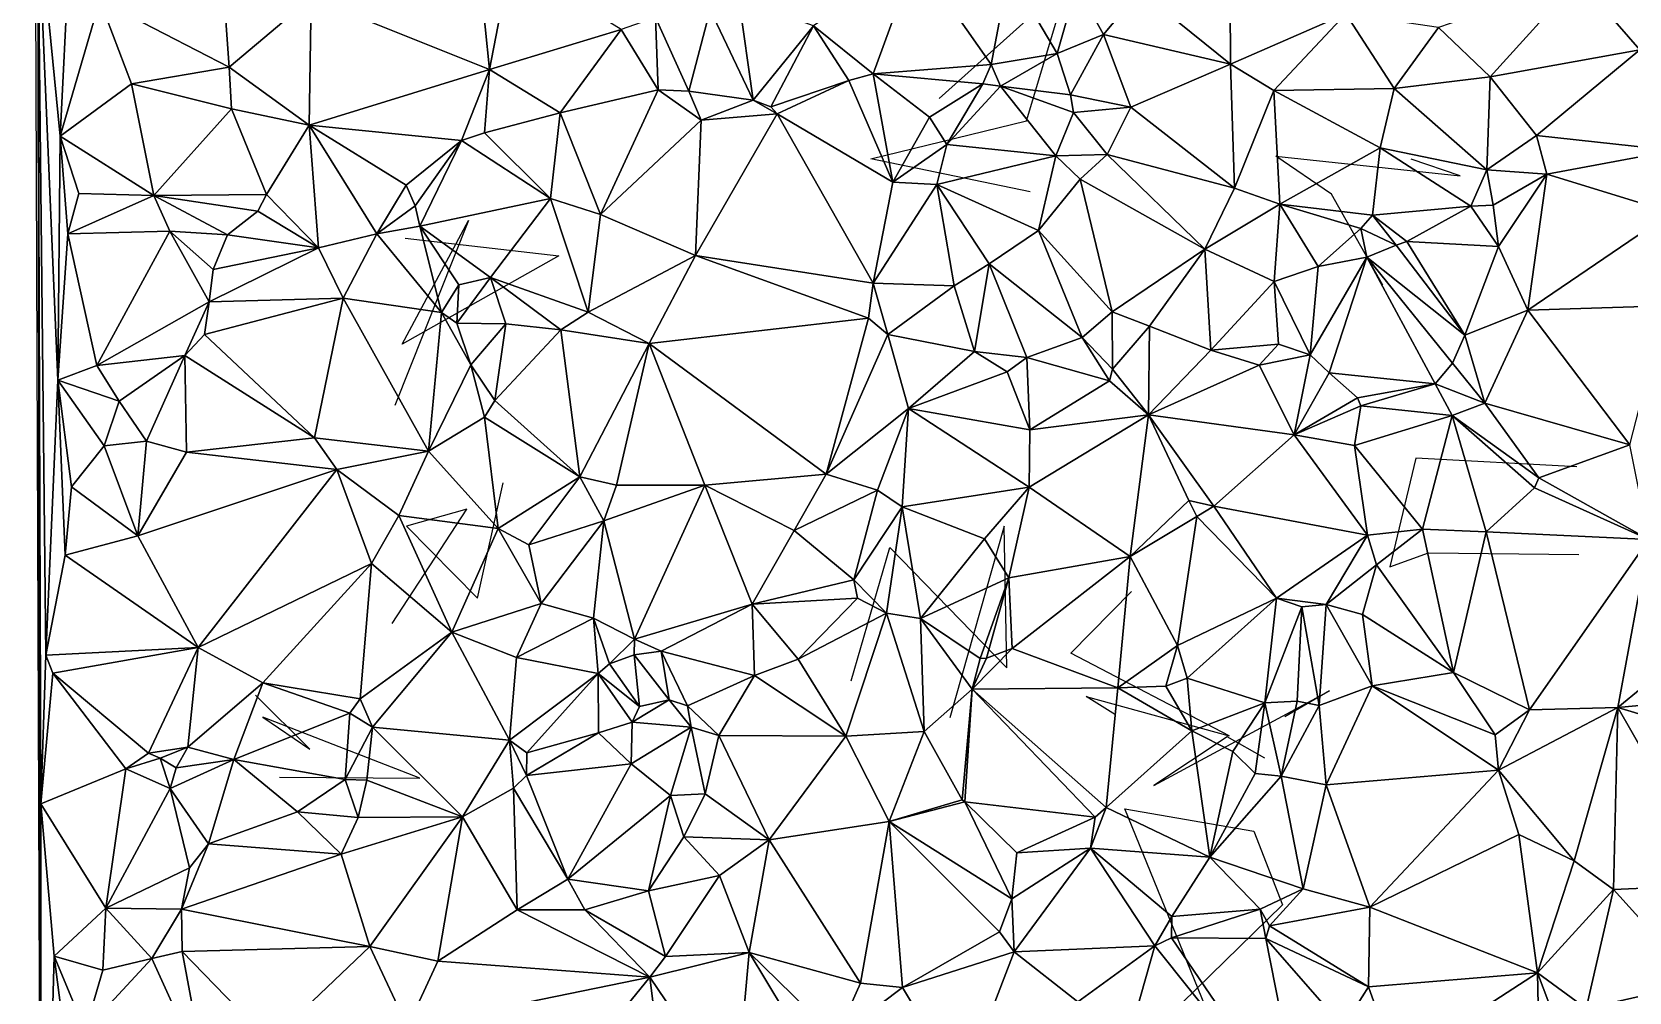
# Model space of a CAD drawing. Header units: metres. Extents: x -15.6 to 15.3, y -15.1 to 15.6.
# Drawn here: x -14.98 to -0.96, y -4.17 to 4.27 of the extents above; entities that cross this region are included whole.
import ezdxf

# ---------------------------------------------------------------- set-up
doc = ezdxf.new("R2010")
doc.units = ezdxf.units.M
doc.layers.add('CRACKS', color=1, linetype='Continuous')
doc.layers.add('STREET_MESH', color=7, linetype='Continuous')

msp = doc.modelspace()

# ---------------------------------------------------------------- linework, layer by layer
at = {"layer": 'CRACKS'}
for points in [[(-6.216, 2.86, 0.1), (-7.616, 3.151, 0.1), (-6.249, 3.485, 0.1), (-5.886, 4.698, 0.1), (-7.015, 3.68, 0.1)], [(-3.119, 2.041, 0.1), (-3.569, 2.84, 0.1), (-4.059, 3.173, 0.1), (-2.44, 3, 0.1), (-2.87, 3.147, 0.1)], [(-11.707, 2.455, 0.1), (-10.358, 2.297, 0.1), (-11.734, 1.523, 0.1), (-11.15, 2.609, 0.1), (-11.796, 0.984, 0.1)], [(-1.415, 0.443, 0.1), (-2.83, 0.521, 0.1), (-3.058, -0.434, 0.1), (-2.718, -0.312, 0.1), (-1.398, -0.327, 0.1)], [(-11.822, -0.933, 0.1), (-11.164, 0.072, 0.1), (-11.695, -0.078, 0.1), (-11.071, -0.711, 0.1), (-10.845, 0.303, 0.1)], [(-7.79, -1.436, 0.1), (-7.449, -0.266, 0.1), (-6.422, -1.321, 0.1), (-6.446, -0.076, 0.1), (-6.922, -1.76, 0.1)], [(-5.468, -1.736, 0.1), (-5.725, -1.574, 0.1), (-4.468, -1.919, 0.1), (-5.859, -1.194, 0.1), (-5.326, -0.65, 0.1)], [(-4.155, -2.117, 0.1), (-4.485, -1.929, 0.1), (-5.13, -2.355, 0.1), (-3.588, -1.523, 0.1), (-3.979, -1.754, 0.1)], [(-12.809, -2.282, 0.1), (-11.577, -2.293, 0.1), (-12.958, -1.757, 0.1), (-12.545, -2.038, 0.1), (-13.021, -1.561, 0.1)], [(-4.676, -4.3, 0.1), (-5.384, -2.561, 0.1), (-4.251, -2.756, 0.1), (-4.001, -3.404, 0.1), (-4.884, -4.268, 0.1)]]:
    msp.add_polyline3d(points, dxfattribs=at)
at = {"layer": 'STREET_MESH'}
for points in [[(-14.906, -8.063), (-14.933, 5.352), (-14.985, 13.275)], [(-13.377, 5.717), (-14.389, 4.541), (-13.253, 3.956)], [(-12.531, 4.565), (-13.377, 5.717), (-13.253, 3.956)], [(-4.467, 5.625), (-5.253, 4.628), (-4.458, 3.984)], [(-3.443, 4.426), (-4.467, 5.625), (-4.458, 3.984)], [(-14.756, 1.206), (-14.933, 5.352), (-14.863, -1.211)], [(-14.756, 1.206), (-14.737, 3.351), (-14.933, 5.352)], [(-14.933, 5.352), (-14.906, -2.516), (-14.863, -1.211)], [(-14.906, -8.063), (-14.906, -2.516), (-14.933, 5.352)], [(-14.737, 3.351), (-14.663, 4.822), (-14.933, 5.352)], [(-7.22, 4.925), (-8.121, 4.32), (-7.596, 3.897)], [(-6.559, 3.979), (-7.22, 4.925), (-7.596, 3.897)], [(-6.559, 3.979), (-6.403, 4.796), (-7.22, 4.925)], [(-14.389, 4.541), (-14.663, 4.822), (-14.737, 3.351)], [(-10.782, 4.89), (-11.043, 4.69), (-10.966, 3.936)], [(-9.809, 4.288), (-10.782, 4.89), (-10.966, 3.936)], [(-5.98, 4.076), (-6.403, 4.796), (-6.559, 3.979)], [(-5.809, 4.675), (-6.403, 4.796), (-5.98, 4.076)], [(-0.658, 4.882), (-1.401, 4.73), (-0.862, 4.108)], [(-11.043, 4.69), (-12.531, 4.565), (-10.966, 3.936)], [(-5.572, 4.244), (-5.809, 4.675), (-5.98, 4.076)], [(-5.809, 4.675), (-5.572, 4.244), (-5.253, 4.628)], [(-2.176, 3.872), (-1.401, 4.73), (-2.631, 4.305)], [(-1.401, 4.73), (-2.176, 3.872), (-0.862, 4.108)], [(-14.11, 3.81), (-14.389, 4.541), (-14.737, 3.351)], [(-14.389, 4.541), (-14.11, 3.81), (-13.253, 3.956)], [(-12.55, 3.447), (-12.531, 4.565), (-13.253, 3.956)], [(-12.531, 4.565), (-12.55, 3.447), (-10.966, 3.936)], [(-9.027, 4.46), (-8.651, 3.666), (-8.776, 4.559)], [(-8.651, 3.666), (-8.121, 4.32), (-8.776, 4.559)], [(-5.253, 4.628), (-5.572, 4.244), (-4.458, 3.984)], [(-9.507, 4.393), (-9.809, 4.288), (-9.483, 3.756)], [(-9.507, 4.393), (-9.216, 3.746), (-9.027, 4.46)], [(-9.216, 3.746), (-9.507, 4.393), (-9.483, 3.756)], [(-9.027, 4.46), (-9.216, 3.746), (-8.651, 3.666)], [(-4.076, 3.752), (-3.443, 4.426), (-4.458, 3.984)], [(-3.443, 4.426), (-4.076, 3.752), (-3.02, 3.768)], [(-3.443, 4.426), (-3.02, 3.768), (-2.631, 4.305)], [(-10.346, 3.556), (-9.809, 4.288), (-10.966, 3.936)], [(-9.809, 4.288), (-10.346, 3.556), (-9.483, 3.756)], [(-8.496, 3.608), (-8.121, 4.32), (-8.651, 3.666)], [(-8.121, 4.32), (-8.496, 3.608), (-7.81, 3.84)], [(-8.121, 4.32), (-7.81, 3.84), (-7.596, 3.897)], [(-5.861, 3.713), (-5.572, 4.244), (-5.98, 4.076)], [(-5.572, 4.244), (-5.861, 3.713), (-5.332, 3.604)], [(-5.572, 4.244), (-5.332, 3.604), (-4.458, 3.984)], [(-3.02, 3.768), (-2.176, 3.872), (-2.631, 4.305)], [(-5.98, 4.076), (-6.559, 3.979), (-6.476, 3.79)], [(-5.861, 3.713), (-5.98, 4.076), (-6.476, 3.79)], [(-0.862, 4.108), (-2.176, 3.872), (-1.77, 3.356)], [(-0.563, 3.225), (-0.862, 4.108), (-1.77, 3.356)], [(-14.11, 3.81), (-13.231, 3.591), (-13.253, 3.956)], [(-13.231, 3.591), (-12.55, 3.447), (-13.253, 3.956)], [(-12.55, 3.447), (-11.212, 3.312), (-10.966, 3.936)], [(-11.212, 3.312), (-11.009, 3.379), (-10.966, 3.936)], [(-11.009, 3.379), (-10.346, 3.556), (-10.966, 3.936)], [(-6.633, 3.81), (-6.559, 3.979), (-7.596, 3.897)], [(-6.559, 3.979), (-6.633, 3.81), (-6.476, 3.79)], [(-5.332, 3.604), (-4.422, 2.894), (-4.458, 3.984)], [(-4.422, 2.894), (-4.076, 3.752), (-4.458, 3.984)], [(-13.914, 2.83), (-14.11, 3.81), (-14.737, 3.351)], [(-13.231, 3.591), (-14.11, 3.81), (-13.914, 2.83)], [(-7.81, 3.84), (-8.496, 3.608), (-8.439, 3.547)], [(-7.81, 3.84), (-8.439, 3.547), (-7.424, 2.945)], [(-7.81, 3.84), (-7.424, 2.945), (-7.596, 3.897)], [(-7.424, 2.945), (-7.101, 3.517), (-7.596, 3.897)], [(-7.101, 3.517), (-6.633, 3.81), (-7.596, 3.897)], [(-6.95, 3.277), (-6.633, 3.81), (-7.101, 3.517)], [(-6.633, 3.81), (-6.95, 3.277), (-6.476, 3.79)], [(-6.95, 3.277), (-5.99, 3.177), (-6.476, 3.79)], [(-5.99, 3.177), (-5.835, 3.558), (-6.476, 3.79)], [(-5.835, 3.558), (-5.861, 3.713), (-6.476, 3.79)], [(-3.02, 3.768), (-2.204, 3.055), (-2.176, 3.872)], [(-2.176, 3.872), (-2.204, 3.055), (-1.77, 3.356)], [(-10.346, 3.556), (-9.992, 2.662), (-9.483, 3.756)], [(-9.992, 2.662), (-9.106, 3.49), (-9.483, 3.756)], [(-9.106, 3.49), (-9.216, 3.746), (-9.483, 3.756)], [(-9.216, 3.746), (-9.106, 3.49), (-8.651, 3.666)], [(-9.106, 3.49), (-8.439, 3.547), (-8.651, 3.666)], [(-8.439, 3.547), (-8.496, 3.608), (-8.651, 3.666)], [(-5.332, 3.604), (-5.861, 3.713), (-5.835, 3.558)], [(-4.076, 3.752), (-4.422, 2.894), (-4.025, 2.753)], [(-3.02, 3.768), (-4.076, 3.752), (-3.142, 3.247)], [(-4.076, 3.752), (-4.025, 2.753), (-3.142, 3.247)], [(-2.204, 3.055), (-3.02, 3.768), (-3.142, 3.247)], [(-12.925, 2.838), (-13.231, 3.591), (-13.914, 2.83)], [(-13.231, 3.591), (-12.925, 2.838), (-12.55, 3.447)], [(-11.009, 3.379), (-10.43, 2.803), (-10.346, 3.556)], [(-10.43, 2.803), (-9.992, 2.662), (-10.346, 3.556)], [(-8.439, 3.547), (-9.106, 3.49), (-9.156, 2.3)], [(-7.595, 2.057), (-8.439, 3.547), (-9.156, 2.3)], [(-8.439, 3.547), (-7.595, 2.057), (-7.424, 2.945)], [(-7.424, 2.945), (-6.95, 3.277), (-7.101, 3.517)], [(-5.54, 3.188), (-5.835, 3.558), (-5.99, 3.177)], [(-5.54, 3.188), (-5.332, 3.604), (-5.835, 3.558)], [(-5.54, 3.188), (-4.422, 2.894), (-5.332, 3.604)], [(-12.55, 3.447), (-12.925, 2.838), (-12.469, 2.37)], [(-12.55, 3.447), (-11.699, 2.92), (-11.212, 3.312)], [(-11.954, 2.493), (-12.55, 3.447), (-12.469, 2.37)], [(-11.954, 2.493), (-11.699, 2.92), (-12.55, 3.447)], [(-10.43, 2.803), (-11.009, 3.379), (-11.212, 3.312)], [(-9.106, 3.49), (-9.992, 2.662), (-9.156, 2.3)], [(-14.756, 1.206), (-14.67, 2.491), (-14.737, 3.351)], [(-14.573, 2.845), (-13.914, 2.83), (-14.737, 3.351)], [(-14.67, 2.491), (-14.573, 2.845), (-14.737, 3.351)], [(-11.699, 2.92), (-11.618, 2.739), (-11.212, 3.312)], [(-11.618, 2.739), (-11.579, 2.559), (-11.212, 3.312)], [(-11.579, 2.559), (-10.43, 2.803), (-11.212, 3.312)], [(-6.95, 3.277), (-7.424, 2.945), (-7.036, 2.925)], [(-5.99, 3.177), (-6.95, 3.277), (-7.036, 2.925)], [(-4.025, 2.753), (-3.211, 2.657), (-3.142, 3.247)], [(-3.142, 3.247), (-3.211, 2.657), (-2.347, 2.736)], [(-2.204, 3.055), (-3.142, 3.247), (-2.347, 2.736)], [(-2.204, 3.055), (-1.677, 3.015), (-1.77, 3.356)], [(-1.677, 3.015), (-0.563, 3.225), (-1.77, 3.356)], [(-6.143, 2.52), (-5.99, 3.177), (-7.036, 2.925)], [(-5.99, 3.177), (-6.143, 2.52), (-5.778, 2.971)], [(-5.54, 3.188), (-5.99, 3.177), (-5.778, 2.971)], [(-4.683, 2.358), (-5.54, 3.188), (-5.778, 2.971)], [(-4.422, 2.894), (-5.54, 3.188), (-4.683, 2.358)], [(-0.563, 3.225), (-1.677, 3.015), (-0.584, 2.68)], [(-6.143, 2.52), (-5.496, 1.807), (-5.778, 2.971)], [(-5.496, 1.807), (-4.683, 2.358), (-5.778, 2.971)], [(-2.15, 2.743), (-2.204, 3.055), (-2.347, 2.736)], [(-2.204, 3.055), (-2.15, 2.743), (-1.677, 3.015)], [(-2.15, 2.743), (-2.103, 2.379), (-1.677, 3.015)], [(-2.103, 2.379), (-1.845, 1.821), (-1.677, 3.015)], [(-1.677, 3.015), (-1.845, 1.821), (-0.584, 2.68)], [(-14.573, 2.845), (-14.67, 2.491), (-13.914, 2.83)], [(-14.67, 2.491), (-13.775, 2.515), (-13.914, 2.83)], [(-13.001, 2.69), (-12.925, 2.838), (-13.914, 2.83)], [(-13.775, 2.515), (-13.266, 2.482), (-13.914, 2.83)], [(-13.266, 2.482), (-13.001, 2.69), (-13.914, 2.83)], [(-12.925, 2.838), (-13.001, 2.69), (-12.469, 2.37)], [(-11.954, 2.493), (-11.618, 2.739), (-11.699, 2.92)], [(-7.424, 2.945), (-7.595, 2.057), (-7.036, 2.925)], [(-7.595, 2.057), (-6.883, 2.034), (-7.036, 2.925)], [(-6.576, 2.229), (-6.143, 2.52), (-7.036, 2.925)], [(-6.883, 2.034), (-6.576, 2.229), (-7.036, 2.925)], [(-4.025, 2.753), (-4.422, 2.894), (-4.683, 2.358)], [(-13.001, 2.69), (-13.266, 2.482), (-12.469, 2.37)], [(-11.618, 2.739), (-11.954, 2.493), (-11.579, 2.559)], [(-11.579, 2.559), (-10.958, 2.108), (-10.43, 2.803)], [(-10.958, 2.108), (-10.099, 1.804), (-10.43, 2.803)], [(-10.099, 1.804), (-9.992, 2.662), (-10.43, 2.803)], [(-4.073, 2.073), (-4.025, 2.753), (-4.683, 2.358)], [(-4.025, 2.753), (-4.073, 2.073), (-3.688, 2.206)], [(-3.311, 2.54), (-4.025, 2.753), (-3.688, 2.206)], [(-3.311, 2.54), (-3.211, 2.657), (-4.025, 2.753)], [(-3.211, 2.657), (-2.907, 2.423), (-2.347, 2.736)], [(-2.907, 2.423), (-2.103, 2.379), (-2.347, 2.736)], [(-2.103, 2.379), (-2.15, 2.743), (-2.347, 2.736)], [(-1.845, 1.821), (-0.635, 1.86), (-0.584, 2.68)], [(-11.954, 2.493), (-11.386, 1.8), (-11.579, 2.559)], [(-11.386, 1.8), (-11.234, 2.043), (-11.579, 2.559)], [(-11.234, 2.043), (-10.958, 2.108), (-11.579, 2.559)], [(-9.992, 2.662), (-10.099, 1.804), (-9.156, 2.3)], [(-3.26, 2.286), (-3.311, 2.54), (-3.688, 2.206)], [(-3.211, 2.657), (-3.311, 2.54), (-3.001, 2.393)], [(-3.311, 2.54), (-3.26, 2.286), (-3.001, 2.393)], [(-2.907, 2.423), (-3.211, 2.657), (-3.001, 2.393)], [(-14.415, 1.336), (-14.67, 2.491), (-14.756, 1.206)], [(-13.775, 2.515), (-14.67, 2.491), (-14.415, 1.336)], [(-13.427, 1.895), (-13.775, 2.515), (-14.415, 1.336)], [(-13.775, 2.515), (-13.427, 1.895), (-13.394, 2.177)], [(-13.266, 2.482), (-13.775, 2.515), (-13.394, 2.177)], [(-13.266, 2.482), (-13.394, 2.177), (-12.469, 2.37)], [(-12.251, 1.926), (-11.954, 2.493), (-12.469, 2.37)], [(-11.386, 1.8), (-11.954, 2.493), (-12.251, 1.926)], [(-6.576, 2.229), (-5.761, 1.582), (-6.143, 2.52)], [(-5.761, 1.582), (-5.496, 1.807), (-6.143, 2.52)], [(-3.26, 2.286), (-2.4, 1.601), (-3.001, 2.393)], [(-2.4, 1.601), (-2.907, 2.423), (-3.001, 2.393)], [(-2.4, 1.601), (-2.103, 2.379), (-2.907, 2.423)], [(-13.427, 1.895), (-12.251, 1.926), (-12.469, 2.37)], [(-13.394, 2.177), (-13.427, 1.895), (-12.469, 2.37)], [(-10.099, 1.804), (-9.563, 1.528), (-9.156, 2.3)], [(-9.563, 1.528), (-7.637, 1.752), (-9.156, 2.3)], [(-7.637, 1.752), (-7.595, 2.057), (-9.156, 2.3)], [(-5.496, 1.807), (-5.167, 1.68), (-4.683, 2.358)], [(-5.167, 1.68), (-4.629, 1.469), (-4.683, 2.358)], [(-4.629, 1.469), (-4.073, 2.073), (-4.683, 2.358)], [(-3.756, 1.429), (-3.26, 2.286), (-3.688, 2.206)], [(-3.756, 1.429), (-3.589, 1.271), (-3.26, 2.286)], [(-3.26, 2.286), (-3.589, 1.271), (-2.659, 1.175)], [(-2.506, 1.355), (-3.26, 2.286), (-2.659, 1.175)], [(-2.506, 1.355), (-2.4, 1.601), (-3.26, 2.286)], [(-2.103, 2.379), (-2.4, 1.601), (-1.845, 1.821)], [(-10.821, 1.701), (-10.958, 2.108), (-11.254, 1.707)], [(-10.958, 2.108), (-11.234, 2.043), (-11.254, 1.707)], [(-10.958, 2.108), (-10.821, 1.701), (-10.338, 1.649)], [(-10.099, 1.804), (-10.958, 2.108), (-10.338, 1.649)], [(-6.705, 1.457), (-6.576, 2.229), (-6.883, 2.034)], [(-6.705, 1.457), (-6.246, 1.406), (-6.576, 2.229)], [(-6.246, 1.406), (-5.761, 1.582), (-6.576, 2.229)], [(-4.073, 2.073), (-3.756, 1.429), (-3.688, 2.206)], [(-11.234, 2.043), (-11.386, 1.8), (-11.254, 1.707)], [(-7.595, 2.057), (-7.637, 1.752), (-7.466, 1.606)], [(-6.883, 2.034), (-7.595, 2.057), (-7.466, 1.606)], [(-6.705, 1.457), (-6.883, 2.034), (-7.466, 1.606)], [(-4.073, 2.073), (-4.629, 1.469), (-4.036, 1.521)], [(-4.073, 2.073), (-4.036, 1.521), (-3.756, 1.429)], [(-13.427, 1.895), (-14.415, 1.336), (-13.642, 1.422)], [(-13.469, 1.607), (-13.427, 1.895), (-13.642, 1.422)], [(-13.469, 1.607), (-12.503, 0.7), (-12.251, 1.926)], [(-13.427, 1.895), (-13.469, 1.607), (-12.251, 1.926)], [(-12.503, 0.7), (-11.503, 0.582), (-12.251, 1.926)], [(-11.503, 0.582), (-11.386, 1.8), (-12.251, 1.926)], [(-0.949, 0.638), (-0.635, 1.86), (-1.845, 1.821)], [(-11.131, 1.34), (-11.386, 1.8), (-11.503, 0.582)], [(-11.386, 1.8), (-11.131, 1.34), (-11.254, 1.707)], [(-11.131, 1.34), (-10.821, 1.701), (-11.254, 1.707)], [(-10.821, 1.701), (-11.131, 1.34), (-10.918, 1.028)], [(-10.338, 1.649), (-10.821, 1.701), (-10.918, 1.028)], [(-10.099, 1.804), (-10.338, 1.649), (-9.563, 1.528)], [(-8.009, 0.379), (-7.637, 1.752), (-9.563, 1.528)], [(-7.637, 1.752), (-8.009, 0.379), (-7.466, 1.606)], [(-5.761, 1.582), (-5.494, 1.303), (-5.496, 1.807)], [(-5.494, 1.303), (-5.167, 1.68), (-5.496, 1.807)], [(-2.4, 1.601), (-2.222, 1.003), (-1.845, 1.821)], [(-2.222, 1.003), (-0.949, 0.638), (-1.845, 1.821)], [(-12.503, 0.7), (-13.469, 1.607), (-13.642, 1.422)], [(-10.173, 0.356), (-10.338, 1.649), (-10.918, 1.028)], [(-10.338, 1.649), (-10.173, 0.356), (-9.563, 1.528)], [(-8.009, 0.379), (-7.285, 0.957), (-7.466, 1.606)], [(-7.285, 0.957), (-6.705, 1.457), (-7.466, 1.606)], [(-5.761, 1.582), (-6.246, 1.406), (-5.521, 1.201)], [(-5.494, 1.303), (-5.761, 1.582), (-5.521, 1.201)], [(-5.494, 1.303), (-5.176, 0.9), (-5.167, 1.68)], [(-5.167, 1.68), (-5.176, 0.9), (-4.629, 1.469)], [(-2.4, 1.601), (-2.506, 1.355), (-2.222, 1.003)], [(-14.415, 1.336), (-14.22, 1.022), (-13.642, 1.422)], [(-14.22, 1.022), (-13.98, 0.671), (-13.642, 1.422)], [(-13.98, 0.671), (-13.626, 0.572), (-13.642, 1.422)], [(-13.626, 0.572), (-12.503, 0.7), (-13.642, 1.422)], [(-10.173, 0.356), (-9.85, 0.284), (-9.563, 1.528)], [(-9.85, 0.284), (-9.075, 0.284), (-9.563, 1.528)], [(-9.075, 0.284), (-8.009, 0.379), (-9.563, 1.528)], [(-6.418, 1.28), (-6.705, 1.457), (-7.285, 0.957)], [(-6.418, 1.28), (-6.246, 1.406), (-6.705, 1.457)], [(-6.246, 1.406), (-6.418, 1.28), (-6.221, 0.77)], [(-5.521, 1.201), (-6.246, 1.406), (-6.221, 0.77)], [(-4.629, 1.469), (-5.176, 0.9), (-4.205, 1.339)], [(-4.036, 1.521), (-4.629, 1.469), (-4.205, 1.339)], [(-3.756, 1.429), (-4.036, 1.521), (-4.205, 1.339)], [(-3.756, 1.429), (-4.205, 1.339), (-3.897, 0.724)], [(-3.589, 1.271), (-3.756, 1.429), (-3.897, 0.724)], [(-14.22, 1.022), (-14.415, 1.336), (-14.756, 1.206)], [(-11.01, 0.882), (-11.131, 1.34), (-11.503, 0.582)], [(-11.131, 1.34), (-11.01, 0.882), (-10.918, 1.028)], [(-6.418, 1.28), (-7.285, 0.957), (-6.221, 0.77)], [(-5.176, 0.9), (-5.494, 1.303), (-5.521, 1.201)], [(-4.205, 1.339), (-5.176, 0.9), (-3.897, 0.724)], [(-3.342, 1.052), (-3.589, 1.271), (-3.897, 0.724)], [(-3.589, 1.271), (-3.342, 1.052), (-2.659, 1.175)], [(-2.222, 1.003), (-2.506, 1.355), (-2.659, 1.175)], [(-14.694, -0.333), (-14.756, 1.206), (-14.863, -1.211)], [(-14.694, -0.333), (-14.636, 0.268), (-14.756, 1.206)], [(-14.636, 0.268), (-14.351, 0.629), (-14.756, 1.206)], [(-14.351, 0.629), (-14.22, 1.022), (-14.756, 1.206)], [(-5.176, 0.9), (-5.521, 1.201), (-6.221, 0.77)], [(-3.342, 1.052), (-3.313, 0.979), (-2.659, 1.175)], [(-3.313, 0.979), (-2.509, 0.895), (-2.659, 1.175)], [(-2.509, 0.895), (-2.222, 1.003), (-2.659, 1.175)], [(-13.98, 0.671), (-14.22, 1.022), (-14.351, 0.629)], [(-11.01, 0.882), (-10.173, 0.356), (-10.918, 1.028)], [(-3.313, 0.979), (-3.342, 1.052), (-3.897, 0.724)], [(-2.222, 1.003), (-2.509, 0.895), (-1.75, 0.348)], [(-0.949, 0.638), (-2.222, 1.003), (-1.75, 0.348)], [(-11.01, 0.882), (-11.503, 0.582), (-10.891, -0.098)], [(-10.173, 0.356), (-11.01, 0.882), (-10.891, -0.098)], [(-7.557, 0.24), (-7.285, 0.957), (-8.009, 0.379)], [(-7.557, 0.24), (-7.342, 0.092), (-7.285, 0.957)], [(-7.342, 0.092), (-6.225, 0.267), (-7.285, 0.957)], [(-7.285, 0.957), (-6.225, 0.267), (-6.221, 0.77)], [(-6.225, 0.267), (-5.176, 0.9), (-6.221, 0.77)], [(-5.176, 0.9), (-6.225, 0.267), (-5.339, -0.344)], [(-4.824, 0.148), (-5.176, 0.9), (-5.339, -0.344)], [(-5.176, 0.9), (-4.602, 0.098), (-3.897, 0.724)], [(-5.176, 0.9), (-4.824, 0.148), (-4.602, 0.098)], [(-3.369, 0.632), (-3.313, 0.979), (-3.897, 0.724)], [(-3.313, 0.979), (-3.369, 0.632), (-2.509, 0.895)], [(-3.369, 0.632), (-2.771, -0.103), (-2.509, 0.895)], [(-2.771, -0.103), (-2.211, -0.127), (-2.509, 0.895)], [(-1.75, 0.348), (-2.509, 0.895), (-1.787, 0.26)], [(-2.509, 0.895), (-2.211, -0.127), (-1.787, 0.26)], [(-4.602, 0.098), (-3.253, -0.156), (-3.897, 0.724)], [(-3.253, -0.156), (-3.369, 0.632), (-3.897, 0.724)], [(-14.351, 0.629), (-14.636, 0.268), (-14.054, -0.163)], [(-13.98, 0.671), (-14.351, 0.629), (-14.054, -0.163)], [(-13.626, 0.572), (-13.98, 0.671), (-14.054, -0.163)], [(-12.306, 0.42), (-13.626, 0.572), (-14.054, -0.163)], [(-12.503, 0.7), (-13.626, 0.572), (-12.306, 0.42)], [(-11.503, 0.582), (-12.503, 0.7), (-12.306, 0.42)], [(-11.761, 0.016), (-11.503, 0.582), (-12.306, 0.42)], [(-11.503, 0.582), (-11.761, 0.016), (-10.891, -0.098)], [(-3.369, 0.632), (-3.253, -0.156), (-2.771, -0.103)], [(-0.949, 0.638), (-1.75, 0.348), (-0.782, -0.193)], [(-13.524, -1.144), (-12.306, 0.42), (-14.054, -0.163)], [(-13.524, -1.144), (-12.001, -0.406), (-12.306, 0.42)], [(-12.001, -0.406), (-11.761, 0.016), (-12.306, 0.42)], [(-10.173, 0.356), (-10.891, -0.098), (-10.62, -0.241)], [(-9.962, -0.031), (-10.173, 0.356), (-10.62, -0.241)], [(-9.85, 0.284), (-10.173, 0.356), (-9.962, -0.031)], [(-9.075, 0.284), (-9.85, 0.284), (-9.962, -0.031)], [(-9.693, -1.07), (-9.075, 0.284), (-9.962, -0.031)], [(-9.693, -1.07), (-8.658, -0.764), (-9.075, 0.284)], [(-9.075, 0.284), (-8.29, -0.116), (-8.009, 0.379)], [(-8.658, -0.764), (-8.29, -0.116), (-9.075, 0.284)], [(-8.29, -0.116), (-7.557, 0.24), (-8.009, 0.379)], [(-0.782, -0.193), (-1.75, 0.348), (-1.787, 0.26)], [(-14.636, 0.268), (-14.694, -0.333), (-14.054, -0.163)], [(-7.557, 0.24), (-8.29, -0.116), (-7.765, -0.549)], [(-7.342, 0.092), (-7.557, 0.24), (-7.765, -0.549)], [(-6.619, -0.187), (-6.225, 0.267), (-7.342, 0.092)], [(-6.403, -0.531), (-6.225, 0.267), (-6.619, -0.187)], [(-6.225, 0.267), (-6.403, -0.531), (-5.339, -0.344)], [(-4.754, 0.007), (-4.824, 0.148), (-5.339, -0.344)], [(-4.824, 0.148), (-4.754, 0.007), (-4.602, 0.098)], [(-2.211, -0.127), (-0.782, -0.193), (-1.787, 0.26)], [(-11.761, 0.016), (-12.001, -0.406), (-11.298, -1.008)], [(-11.761, 0.016), (-11.298, -1.008), (-10.891, -0.098)], [(-7.479, -0.843), (-7.342, 0.092), (-7.765, -0.549)], [(-7.179, -0.889), (-7.342, 0.092), (-7.479, -0.843)], [(-7.179, -0.889), (-6.619, -0.187), (-7.342, 0.092)], [(-4.923, -1.127), (-4.754, 0.007), (-5.339, -0.344)], [(-4.052, -0.709), (-4.754, 0.007), (-4.923, -1.127)], [(-4.754, 0.007), (-4.052, -0.709), (-4.602, 0.098)], [(-4.052, -0.709), (-3.253, -0.156), (-4.602, 0.098)], [(-10.891, -0.098), (-11.298, -1.008), (-10.511, -0.758)], [(-10.891, -0.098), (-10.511, -0.758), (-10.62, -0.241)], [(-10.511, -0.758), (-9.962, -0.031), (-10.62, -0.241)], [(-10.052, -0.887), (-9.962, -0.031), (-10.511, -0.758)], [(-10.052, -0.887), (-9.693, -1.07), (-9.962, -0.031)], [(-8.29, -0.116), (-8.658, -0.764), (-7.765, -0.549)], [(-3.253, -0.156), (-3.175, -0.417), (-2.771, -0.103)], [(-2.771, -0.103), (-3.175, -0.417), (-2.499, -1.362)], [(-2.211, -0.127), (-2.771, -0.103), (-2.499, -1.362)], [(-1.831, -1.691), (-2.211, -0.127), (-2.499, -1.362)], [(-2.211, -0.127), (-1.831, -1.691), (-0.782, -0.193)], [(-14.694, -0.333), (-13.524, -1.144), (-14.054, -0.163)], [(-7.179, -0.889), (-6.403, -0.531), (-6.619, -0.187)], [(-3.618, -0.765), (-3.253, -0.156), (-4.052, -0.709)], [(-3.618, -0.765), (-3.175, -0.417), (-3.253, -0.156)], [(-1.831, -1.691), (-1.056, -1.671), (-0.782, -0.193)], [(-1.056, -1.671), (-0.413, -1.143), (-0.782, -0.193)], [(-13.524, -1.144), (-14.694, -0.333), (-14.863, -1.211)], [(-13.524, -1.144), (-12.958, -1.454), (-12.001, -0.406)], [(-12.001, -0.406), (-12.958, -1.454), (-12.101, -1.594)], [(-11.298, -1.008), (-12.001, -0.406), (-12.101, -1.594)], [(-6.403, -0.531), (-6.375, -1.153), (-5.339, -0.344)], [(-5.339, -0.344), (-6.375, -1.153), (-5.448, -1.499)], [(-4.923, -1.127), (-5.339, -0.344), (-5.448, -1.499)], [(-3.175, -0.417), (-3.618, -0.765), (-3.297, -0.854)], [(-3.175, -0.417), (-3.297, -0.854), (-2.499, -1.362)], [(-8.658, -0.764), (-7.733, -0.709), (-7.765, -0.549)], [(-7.733, -0.709), (-7.479, -0.843), (-7.765, -0.549)], [(-6.403, -0.531), (-7.179, -0.889), (-6.656, -1.24)], [(-6.601, -1.236), (-6.403, -0.531), (-6.656, -1.24)], [(-6.403, -0.531), (-6.601, -1.236), (-6.375, -1.153)], [(-11.298, -1.008), (-10.729, -1.232), (-10.511, -0.758)], [(-10.729, -1.232), (-10.052, -0.887), (-10.511, -0.758)], [(-8.658, -0.764), (-9.693, -1.07), (-9.459, -1.176)], [(-8.637, -1.388), (-8.658, -0.764), (-9.459, -1.176)], [(-7.733, -0.709), (-8.658, -0.764), (-8.255, -1.247)], [(-8.658, -0.764), (-8.637, -1.388), (-8.255, -1.247)], [(-7.479, -0.843), (-7.733, -0.709), (-8.255, -1.247)], [(-4.837, -1.412), (-4.052, -0.709), (-4.923, -1.127)], [(-4.052, -0.709), (-4.837, -1.412), (-4.155, -1.63)], [(-4.052, -0.709), (-4.155, -1.63), (-3.83, -0.787)], [(-4.155, -1.63), (-3.87, -1.616), (-3.83, -0.787)], [(-3.618, -0.765), (-4.052, -0.709), (-3.83, -0.787)], [(-3.87, -1.616), (-3.678, -1.652), (-3.83, -0.787)], [(-3.678, -1.652), (-3.618, -0.765), (-3.83, -0.787)], [(-3.618, -0.765), (-3.678, -1.652), (-3.212, -1.48)], [(-3.297, -0.854), (-3.618, -0.765), (-3.212, -1.48)], [(-10.052, -0.887), (-10.729, -1.232), (-10.011, -1.371)], [(-9.913, -1.288), (-10.052, -0.887), (-10.011, -1.371)], [(-9.913, -1.288), (-9.693, -1.07), (-10.052, -0.887)], [(-7.835, -1.924), (-7.479, -0.843), (-8.255, -1.247)], [(-7.835, -1.924), (-7.148, -1.882), (-7.479, -0.843)], [(-7.148, -1.882), (-7.179, -0.889), (-7.479, -0.843)], [(-6.656, -1.24), (-7.179, -0.889), (-6.726, -1.51)], [(-7.179, -0.889), (-7.148, -1.882), (-6.726, -1.51)], [(-3.297, -0.854), (-3.212, -1.48), (-2.499, -1.362)], [(-11.992, -1.844), (-11.298, -1.008), (-12.101, -1.594)], [(-11.298, -1.008), (-11.992, -1.844), (-10.791, -1.957)], [(-10.729, -1.232), (-11.298, -1.008), (-10.791, -1.957)], [(-9.693, -1.07), (-9.913, -1.288), (-9.695, -1.207)], [(-9.693, -1.07), (-9.695, -1.207), (-9.459, -1.176)], [(-14.906, -2.516), (-14.801, -1.368), (-14.863, -1.211)], [(-14.801, -1.368), (-13.524, -1.144), (-14.863, -1.211)], [(-13.524, -1.144), (-14.801, -1.368), (-13.96, -2.071)], [(-13.615, -2.019), (-13.524, -1.144), (-13.96, -2.071)], [(-13.615, -2.019), (-12.958, -1.454), (-13.524, -1.144)], [(-10.011, -1.371), (-10.729, -1.232), (-10.791, -1.957)], [(-9.913, -1.288), (-9.647, -1.663), (-9.695, -1.207)], [(-9.695, -1.207), (-9.387, -1.602), (-9.459, -1.176)], [(-9.647, -1.663), (-9.387, -1.602), (-9.695, -1.207)], [(-9.226, -1.656), (-8.637, -1.388), (-9.459, -1.176)], [(-9.387, -1.602), (-9.226, -1.656), (-9.459, -1.176)], [(-8.637, -1.388), (-7.835, -1.924), (-8.255, -1.247)], [(-5.448, -1.499), (-6.375, -1.153), (-6.726, -1.51)], [(-6.375, -1.153), (-6.601, -1.236), (-6.726, -1.51)], [(-6.601, -1.236), (-6.656, -1.24), (-6.726, -1.51)], [(-5.024, -1.483), (-4.923, -1.127), (-5.448, -1.499)], [(-5.024, -1.483), (-4.837, -1.412), (-4.923, -1.127)], [(-0.413, -1.143), (-1.056, -1.671), (-0.043, -1.576)], [(-14.161, -2.209), (-14.801, -1.368), (-14.906, -2.516)], [(-14.801, -1.368), (-14.161, -2.209), (-13.96, -2.071)], [(-10.638, -2.07), (-10.011, -1.371), (-10.791, -1.957)], [(-10.638, -2.07), (-10.009, -1.893), (-10.011, -1.371)], [(-9.647, -1.663), (-9.913, -1.288), (-10.011, -1.371)], [(-10.011, -1.371), (-10.009, -1.893), (-9.714, -1.8)], [(-9.647, -1.663), (-10.011, -1.371), (-9.714, -1.8)], [(-8.637, -1.388), (-9.226, -1.656), (-8.952, -1.917)], [(-7.835, -1.924), (-8.637, -1.388), (-8.952, -1.917)], [(-3.212, -1.48), (-2.131, -1.91), (-2.499, -1.362)], [(-2.131, -1.91), (-1.831, -1.691), (-2.499, -1.362)], [(-13.615, -2.019), (-13.211, -2.127), (-12.958, -1.454)], [(-13.211, -2.127), (-12.194, -1.72), (-12.958, -1.454)], [(-12.958, -1.454), (-12.194, -1.72), (-12.101, -1.594)], [(-7.148, -1.882), (-6.814, -2.482), (-6.726, -1.51)], [(-6.814, -2.482), (-6.791, -2.5), (-6.726, -1.51)], [(-6.791, -2.5), (-5.647, -2.633), (-6.726, -1.51)], [(-5.548, -2.55), (-5.448, -1.499), (-6.726, -1.51)], [(-5.647, -2.633), (-5.548, -2.55), (-6.726, -1.51)], [(-5.448, -1.499), (-5.548, -2.55), (-4.796, -1.877)], [(-5.024, -1.483), (-5.448, -1.499), (-4.796, -1.877)], [(-4.837, -1.412), (-5.024, -1.483), (-4.796, -1.877)], [(-4.155, -1.63), (-4.837, -1.412), (-4.796, -1.877)], [(-3.212, -1.48), (-3.678, -1.652), (-3.618, -2.35)], [(-2.103, -2.22), (-3.212, -1.48), (-3.618, -2.35)], [(-2.131, -1.91), (-3.212, -1.48), (-2.103, -2.22)], [(-12.194, -1.72), (-11.992, -1.844), (-12.101, -1.594)], [(-9.195, -1.843), (-9.387, -1.602), (-9.714, -1.8)], [(-9.387, -1.602), (-9.647, -1.663), (-9.714, -1.8)], [(-9.226, -1.656), (-9.387, -1.602), (-9.195, -1.843)], [(-9.226, -1.656), (-9.195, -1.843), (-8.952, -1.917)], [(-4.436, -2.056), (-4.155, -1.63), (-4.796, -1.877)], [(-4.155, -1.63), (-4.436, -2.056), (-4.239, -2.251)], [(-4.013, -2.275), (-4.155, -1.63), (-4.239, -2.251)], [(-3.87, -1.616), (-4.155, -1.63), (-4.013, -2.275)], [(-3.678, -1.652), (-3.87, -1.616), (-4.013, -2.275)], [(-3.678, -1.652), (-4.013, -2.275), (-3.618, -2.35)], [(-1.831, -1.691), (-2.103, -2.22), (-1.056, -1.671)], [(-2.103, -2.22), (-1.437, -3.017), (-1.056, -1.671)], [(-1.437, -3.017), (-1.092, -3.271), (-1.056, -1.671)], [(-1.092, -3.271), (-0.163, -3.229), (-1.056, -1.671)], [(-1.056, -1.671), (0.337, -2.09), (-0.043, -1.576)], [(-1.056, -1.671), (-0.163, -3.229), (0.337, -2.09)], [(-12.194, -1.72), (-13.211, -2.127), (-12.234, -2.303)], [(-12.194, -1.72), (-12.234, -2.303), (-11.992, -1.844)], [(-10.009, -1.893), (-9.72, -2.165), (-9.714, -1.8)], [(-9.72, -2.165), (-9.195, -1.843), (-9.714, -1.8)], [(-1.831, -1.691), (-2.131, -1.91), (-2.103, -2.22)], [(-11.992, -1.844), (-12.234, -2.303), (-12.043, -2.309)], [(-11.992, -1.844), (-12.043, -2.309), (-11.204, -2.632)], [(-11.992, -1.844), (-11.204, -2.632), (-10.791, -1.957)], [(-11.204, -2.632), (-10.756, -2.38), (-10.791, -1.957)], [(-10.756, -2.38), (-10.64, -2.268), (-10.791, -1.957)], [(-10.64, -2.268), (-10.638, -2.07), (-10.791, -1.957)], [(-9.72, -2.165), (-10.009, -1.893), (-10.64, -2.268)], [(-10.009, -1.893), (-10.638, -2.07), (-10.64, -2.268)], [(-9.195, -1.843), (-9.72, -2.165), (-9.375, -2.444)], [(-9.071, -2.429), (-9.195, -1.843), (-9.375, -2.444)], [(-9.195, -1.843), (-9.071, -2.429), (-8.952, -1.917)], [(-8.952, -1.917), (-9.071, -2.429), (-8.509, -2.834)], [(-7.835, -1.924), (-8.952, -1.917), (-8.509, -2.834)], [(-7.456, -2.671), (-7.835, -1.924), (-8.509, -2.834)], [(-7.148, -1.882), (-7.835, -1.924), (-7.456, -2.671)], [(-6.814, -2.482), (-7.148, -1.882), (-7.456, -2.671)], [(-5.548, -2.55), (-4.638, -2.987), (-4.796, -1.877)], [(-4.638, -2.987), (-4.436, -2.056), (-4.796, -1.877)], [(-14.161, -2.209), (-13.858, -2.116), (-13.96, -2.071)], [(-13.858, -2.116), (-13.615, -2.019), (-13.96, -2.071)], [(-13.615, -2.019), (-13.858, -2.116), (-13.717, -2.2)], [(-13.211, -2.127), (-13.615, -2.019), (-13.717, -2.2)], [(-4.436, -2.056), (-4.638, -2.987), (-4.239, -2.251)], [(-14.337, -3.434), (-14.161, -2.209), (-14.906, -2.516)], [(-14.337, -3.434), (-13.77, -2.381), (-14.161, -2.209)], [(-13.77, -2.381), (-13.858, -2.116), (-14.161, -2.209)], [(-13.858, -2.116), (-13.77, -2.381), (-13.717, -2.2)], [(-13.77, -2.381), (-13.211, -2.127), (-13.717, -2.2)], [(-13.211, -2.127), (-13.77, -2.381), (-13.433, -2.869)], [(-12.651, -2.588), (-13.211, -2.127), (-13.433, -2.869)], [(-12.234, -2.303), (-13.211, -2.127), (-12.651, -2.588)], [(-10.279, -3.179), (-9.72, -2.165), (-10.64, -2.268)], [(-9.72, -2.165), (-10.279, -3.179), (-9.375, -2.444)], [(-2.103, -2.22), (-3.618, -2.35), (-3.232, -3.425)], [(-1.925, -2.788), (-2.103, -2.22), (-3.232, -3.425)], [(-1.437, -3.017), (-2.103, -2.22), (-1.925, -2.788)], [(-13.77, -2.381), (-14.337, -3.434), (-13.602, -3.081)], [(-13.433, -2.869), (-13.77, -2.381), (-13.602, -3.081)], [(-12.234, -2.303), (-12.651, -2.588), (-12.118, -2.636)], [(-12.043, -2.309), (-12.234, -2.303), (-12.118, -2.636)], [(-11.204, -2.632), (-12.043, -2.309), (-12.118, -2.636)], [(-10.724, -3.449), (-10.756, -2.38), (-11.204, -2.632)], [(-10.756, -2.38), (-10.279, -3.179), (-10.64, -2.268)], [(-10.724, -3.449), (-10.279, -3.179), (-10.756, -2.38)], [(-4.638, -2.987), (-4.013, -2.275), (-4.239, -2.251)], [(-3.818, -3.263), (-4.013, -2.275), (-4.638, -2.987)], [(-4.013, -2.275), (-3.818, -3.263), (-3.618, -2.35)], [(-3.618, -2.35), (-3.818, -3.263), (-3.232, -3.425)], [(-14.791, -3.857), (-14.906, -2.516), (-14.906, -8.063)], [(-14.337, -3.434), (-14.906, -2.516), (-14.791, -3.857)], [(-10.279, -3.179), (-9.57, -3.281), (-9.375, -2.444)], [(-9.57, -3.281), (-9.258, -2.808), (-9.375, -2.444)], [(-9.258, -2.808), (-9.071, -2.429), (-9.375, -2.444)], [(-9.071, -2.429), (-9.258, -2.808), (-8.509, -2.834)], [(-6.791, -2.5), (-6.814, -2.482), (-7.456, -2.671)], [(-6.378, -3.353), (-6.791, -2.5), (-7.456, -2.671)], [(-6.791, -2.5), (-6.335, -2.949), (-5.647, -2.633)], [(-6.378, -3.353), (-6.335, -2.949), (-6.791, -2.5)], [(-12.269, -2.96), (-12.651, -2.588), (-13.433, -2.869)], [(-12.651, -2.588), (-12.269, -2.96), (-12.118, -2.636)], [(-12.269, -2.96), (-11.204, -2.632), (-12.118, -2.636)], [(-12.269, -2.96), (-12.018, -3.772), (-11.204, -2.632)], [(-12.018, -3.772), (-11.419, -3.901), (-11.204, -2.632)], [(-11.419, -3.901), (-10.724, -3.449), (-11.204, -2.632)], [(-6.335, -2.949), (-5.688, -2.908), (-5.647, -2.633)], [(-5.688, -2.908), (-5.548, -2.55), (-5.647, -2.633)], [(-5.688, -2.908), (-4.638, -2.987), (-5.548, -2.55)], [(-7.708, -4.092), (-7.456, -2.671), (-8.509, -2.834)], [(-7.708, -4.092), (-7.337, -4.13), (-7.456, -2.671)], [(-7.456, -2.671), (-7.337, -4.13), (-6.487, -3.642)], [(-6.378, -3.353), (-7.456, -2.671), (-6.487, -3.642)], [(-1.761, -4.001), (-1.925, -2.788), (-3.232, -3.425)], [(-1.437, -3.017), (-1.925, -2.788), (-1.761, -4.001)], [(-13.672, -3.443), (-13.433, -2.869), (-13.602, -3.081)], [(-13.672, -3.443), (-12.269, -2.96), (-13.433, -2.869)], [(-9.57, -3.281), (-8.945, -3.148), (-9.258, -2.808)], [(-9.258, -2.808), (-8.945, -3.148), (-8.509, -2.834)], [(-8.945, -3.148), (-8.684, -3.825), (-8.509, -2.834)], [(-8.684, -3.825), (-7.708, -4.092), (-8.509, -2.834)], [(-6.335, -2.949), (-6.378, -3.353), (-5.688, -2.908)], [(-6.378, -3.353), (-6.357, -3.819), (-5.688, -2.908)], [(-5.688, -2.908), (-6.357, -3.819), (-5.121, -3.765)], [(-5.688, -2.908), (-5.121, -3.765), (-4.973, -3.507)], [(-4.638, -2.987), (-5.688, -2.908), (-4.973, -3.507)], [(-14.337, -3.434), (-13.672, -3.443), (-13.602, -3.081)], [(-12.269, -2.96), (-13.672, -3.443), (-12.018, -3.772)], [(-4.197, -3.442), (-4.638, -2.987), (-4.973, -3.507)], [(-3.818, -3.263), (-4.638, -2.987), (-4.197, -3.442)], [(-1.092, -3.271), (-1.437, -3.017), (-1.761, -4.001)], [(-10.127, -3.448), (-10.279, -3.179), (-10.724, -3.449)], [(-9.57, -3.281), (-10.279, -3.179), (-10.127, -3.448)], [(-9.57, -3.281), (-9.419, -3.86), (-8.945, -3.148)], [(-8.945, -3.148), (-9.419, -3.86), (-8.684, -3.825)], [(-9.419, -3.86), (-9.57, -3.281), (-10.127, -3.448)], [(-6.357, -3.819), (-6.378, -3.353), (-6.487, -3.642)], [(-4.114, -3.59), (-3.818, -3.263), (-4.197, -3.442)], [(-3.818, -3.263), (-4.114, -3.59), (-3.232, -3.425)], [(-1.092, -3.271), (-1.761, -4.001), (-1.333, -4.315)], [(-0.35, -4.094), (-1.092, -3.271), (-1.333, -4.315)], [(-1.092, -3.271), (-0.35, -4.094), (-0.163, -3.229)], [(-14.362, -3.979), (-14.337, -3.434), (-14.791, -3.857)], [(-13.932, -3.875), (-14.337, -3.434), (-14.362, -3.979)], [(-14.337, -3.434), (-13.932, -3.875), (-13.672, -3.443)], [(-13.672, -3.443), (-13.932, -3.875), (-13.664, -3.815)], [(-13.672, -3.443), (-13.664, -3.815), (-12.018, -3.772)], [(-11.419, -3.901), (-9.556, -4.041), (-10.724, -3.449)], [(-9.556, -4.041), (-10.127, -3.448), (-10.724, -3.449)], [(-9.556, -4.041), (-9.419, -3.86), (-10.127, -3.448)], [(-5.121, -3.765), (-4.974, -3.694), (-4.973, -3.507)], [(-4.974, -3.694), (-4.197, -3.442), (-4.973, -3.507)], [(-4.974, -3.694), (-4.147, -3.7), (-4.197, -3.442)], [(-4.147, -3.7), (-4.114, -3.59), (-4.197, -3.442)], [(-4.114, -3.59), (-3.244, -4.125), (-3.232, -3.425)], [(-3.244, -4.125), (-1.761, -4.001), (-3.232, -3.425)], [(-7.337, -4.13), (-6.357, -3.819), (-6.487, -3.642)], [(-4.114, -3.59), (-4.147, -3.7), (-3.244, -4.125)], [(-13.664, -3.815), (-12.894, -4.609), (-12.018, -3.772)], [(-12.018, -3.772), (-12.894, -4.609), (-11.686, -4.478)], [(-11.419, -3.901), (-12.018, -3.772), (-11.686, -4.478)], [(-6.357, -3.819), (-5.798, -4.256), (-5.121, -3.765)], [(-5.798, -4.256), (-5.581, -5.391), (-5.121, -3.765)], [(-5.581, -5.391), (-3.809, -5.408), (-5.121, -3.765)], [(-3.809, -5.408), (-4.974, -3.694), (-5.121, -3.765)], [(-3.809, -5.408), (-4.147, -3.7), (-4.974, -3.694)], [(-3.244, -4.125), (-4.147, -3.7), (-3.468, -4.478)], [(-4.147, -3.7), (-3.809, -5.408), (-3.468, -4.478)], [(-14.472, -6.324), (-14.791, -3.857), (-14.906, -8.063)], [(-14.472, -6.324), (-14.516, -4.508), (-14.791, -3.857)], [(-14.516, -4.508), (-14.362, -3.979), (-14.791, -3.857)], [(-13.932, -3.875), (-14.516, -4.508), (-13.461, -4.914)], [(-13.932, -3.875), (-14.362, -3.979), (-14.516, -4.508)], [(-13.664, -3.815), (-13.932, -3.875), (-13.461, -4.914)], [(-12.894, -4.609), (-13.664, -3.815), (-13.461, -4.914)], [(-9.556, -4.041), (-11.419, -3.901), (-11.686, -4.478)], [(-9.556, -4.041), (-8.804, -5.154), (-8.684, -3.825)], [(-9.419, -3.86), (-9.556, -4.041), (-8.684, -3.825)], [(-8.804, -5.154), (-8.063, -4.856), (-8.684, -3.825)], [(-7.708, -4.092), (-8.684, -3.825), (-7.922, -4.571)], [(-8.684, -3.825), (-8.063, -4.856), (-7.922, -4.571)], [(-6.357, -3.819), (-7.337, -4.13), (-6.813, -5.006)], [(-5.798, -4.256), (-6.357, -3.819), (-6.813, -5.006)], [(-9.556, -4.041), (-11.686, -4.478), (-10.956, -5.767)], [(-9.352, -5.683), (-9.556, -4.041), (-10.956, -5.767)], [(-9.556, -4.041), (-9.352, -5.683), (-8.804, -5.154)], [(-1.761, -4.001), (-3.244, -4.125), (-3.003, -4.807)], [(-1.743, -4.854), (-1.761, -4.001), (-3.003, -4.807)], [(-1.333, -4.315), (-1.761, -4.001), (-1.611, -4.398)], [(-1.761, -4.001), (-1.743, -4.854), (-1.611, -4.398)], [(-7.337, -4.13), (-7.708, -4.092), (-7.922, -4.571)], [(-6.813, -5.006), (-7.337, -4.13), (-7.922, -4.571)], [(-3.244, -4.125), (-3.468, -4.478), (-3.003, -4.807)], [(-0.963, -4.828), (-0.35, -4.094), (-1.333, -4.315)], [(-0.35, -4.094), (-0.963, -4.828), (-0.364, -5.347)]]:
    msp.add_3dface(points, dxfattribs=at)

doc.saveas('drawing.dxf')
